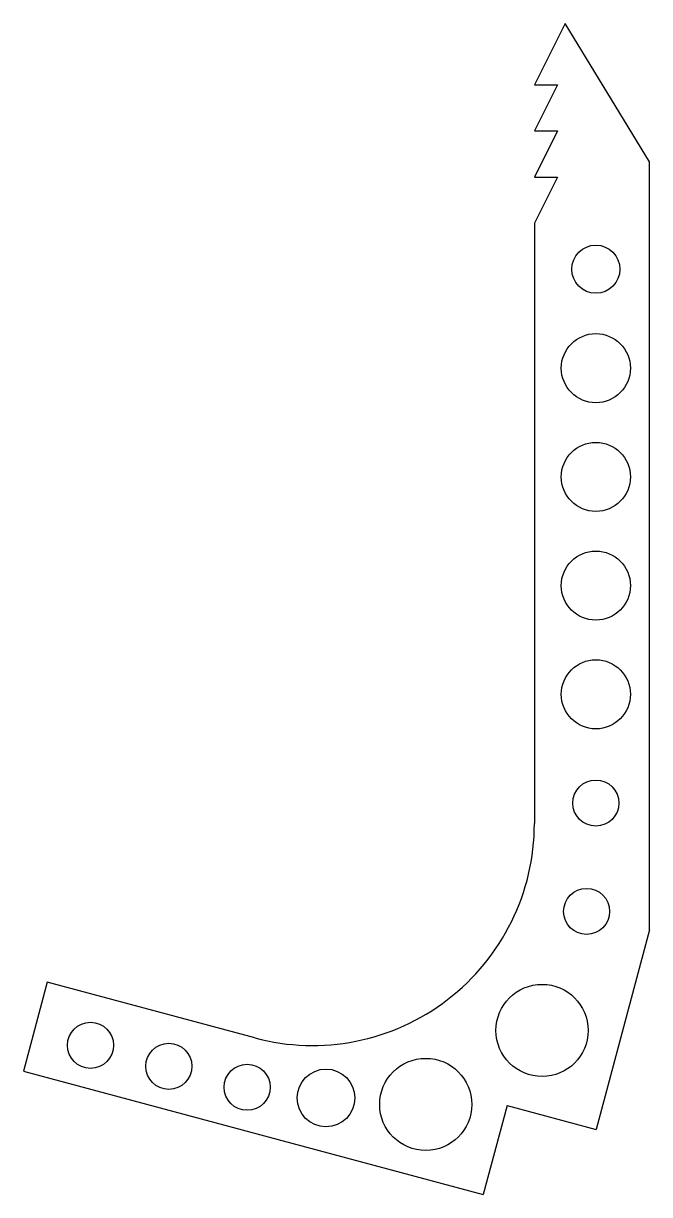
# Model space of a CAD drawing. Extents: x -518 to 0, y -54 to 914.
import ezdxf

# ---------------------------------------------------------------- set-up
doc = ezdxf.new("R2010")
doc.units = 0
doc.layers.get('0').update_dxf_attribs({"linetype": 'continuous'})

# ---------------------------------------------------------------- blocks, each defined once
blk = doc.blocks.new('PAD')
at = {"color": 0}
for p, q in [((-69.85, 914.4), (-95.25, 863.6)), ((0, 800.1), (-69.85, 914.4)), ((-95.25, 863.6), (-76.2, 863.6)), ((-76.2, 863.6), (-95.25, 825.5)), ((-95.25, 825.5), (-76.2, 825.5)), ((-76.2, 825.5), (-95.25, 787.4)), ((0, 165.1), (0, 800.1)), ((-95.25, 787.4), (-76.2, 787.4)), ((-76.2, 787.4), (-95.25, 749.3)), ((-95.25, 749.3), (-95.25, 252.96)), ((0, 165.1), (-44.24, 0)), ((-498.13, 121.62), (-517.85, 48.02)), ((-326.39, 75.6), (-498.13, 121.62)), ((-517.85, 48.02), (-137.56, -53.88)), ((-117.84, 19.72), (-137.56, -53.88)), ((-117.84, 19.72), (-44.24, 0))]:
    blk.add_line(p, q, dxfattribs=at)
for centre, radius in [((-44.45, 711.2), 19.88), ((-44.45, 629.36), 28.57), ((-44.45, 539.48), 28.57), ((-44.45, 449.59), 28.57), ((-44.45, 359.71), 28.57), ((-44.45, 269.82), 19.05), ((-52.09, 180.26), 19.05), ((-88.93, 81.82), 38.1), ((-462.37, 69.53), 19.05), ((-397.6, 52.17), 19.05), ((-185.12, 20.65), 38.1), ((-332.82, 34.82), 19.05), ((-267.61, 25.99), 23.9)]:
    blk.add_circle(centre, radius, dxfattribs=at)
blk.add_arc((-278.86, 252.96), 183.61, -105, 0, dxfattribs=at)

msp = doc.modelspace()

# ---------------------------------------------------------------- block references
at = {"color": 0}
msp.add_blockref('PAD', (0, 0), dxfattribs=at)

doc.saveas('drawing.dxf')
